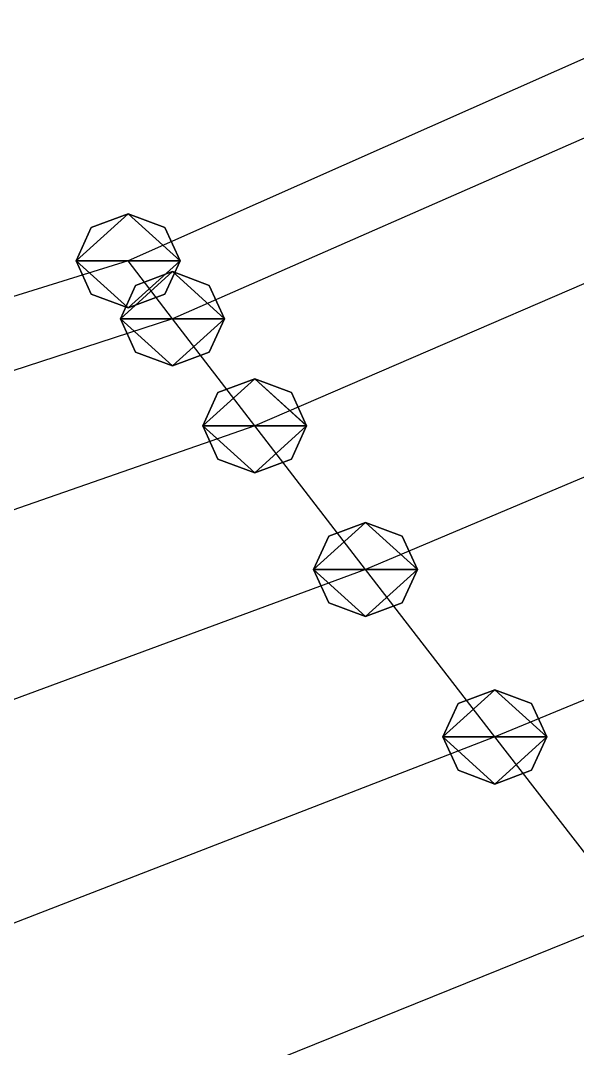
# Model space of a CAD drawing. Header units: metres. Extents: x -75 to 75, y -50 to 48.
# Drawn here: x -24.96 to -14.24, y -5.18 to 14.58 of the extents above; entities that cross this region are included whole.
import ezdxf

# ---------------------------------------------------------------- set-up
doc = ezdxf.new("R2010")
doc.units = ezdxf.units.M

msp = doc.modelspace()

# ---------------------------------------------------------------- linework, layer by layer
for p, q in [((-12.460396, 14.583832, -205.00638), (-22.890299, 9.963467, -207.4864)), ((-11.492863, 13.474159, -205.02396), (-22.036514, 8.849182, -207.64319)), ((-9.709938, 11.422951, -205.06314), (-20.453117, 6.789917, -207.92653)), ((-22.890299, 10.86978, -207.90901), (-23.597406, 10.604326, -207.78523)), ((-22.890299, 10.86978, -207.90901), (-23.597406, 10.604326, -207.78523)), ((-22.890299, 10.86978, -207.90901), (-23.597406, 10.604326, -207.78523)), ((-22.183191, 10.604326, -207.78523), (-22.890299, 10.86978, -207.90901)), ((-22.183191, 10.604326, -207.78523), (-22.890299, 10.86978, -207.90901)), ((-22.183191, 10.604326, -207.78523), (-22.890299, 10.86978, -207.90901)), ((-23.597406, 10.604326, -207.78523), (-23.890299, 9.963467, -207.4864)), ((-23.597406, 10.604326, -207.78523), (-23.890299, 9.963467, -207.4864)), ((-23.597406, 10.604326, -207.78523), (-23.890299, 9.963467, -207.4864)), ((-21.890299, 9.963467, -207.4864), (-22.183191, 10.604326, -207.78523)), ((-21.890299, 9.963467, -207.4864), (-22.183191, 10.604326, -207.78523)), ((-21.890299, 9.963467, -207.4864), (-22.183191, 10.604326, -207.78523)), ((-22.890299, 9.963467, -207.4864), (-34.173996, 6.4571915, -209.80934)), ((-23.890299, 9.963467, -207.4864), (-23.597406, 9.322607, -207.18758)), ((-23.890299, 9.963467, -207.4864), (-23.597406, 9.322607, -207.18758)), ((-23.890299, 9.963467, -207.4864), (-23.597406, 9.322607, -207.18758)), ((-22.036514, 8.849182, -207.64319), (-22.890299, 9.963467, -207.4864)), ((-22.183191, 9.322607, -207.18758), (-21.890299, 9.963467, -207.4864)), ((-22.183191, 9.322607, -207.18758), (-21.890299, 9.963467, -207.4864)), ((-22.183191, 9.322607, -207.18758), (-21.890299, 9.963467, -207.4864)), ((-22.036514, 9.755495, -208.0658), (-22.743622, 9.490042, -207.94202)), ((-22.036514, 9.755495, -208.0658), (-22.743622, 9.490042, -207.94202)), ((-22.036514, 9.755495, -208.0658), (-22.743622, 9.490042, -207.94202)), ((-22.036514, 9.755495, -208.0658), (-22.743622, 9.490042, -207.94202)), ((-21.329407, 9.490042, -207.94202), (-22.036514, 9.755495, -208.0658)), ((-21.329407, 9.490042, -207.94202), (-22.036514, 9.755495, -208.0658)), ((-21.329407, 9.490042, -207.94202), (-22.036514, 9.755495, -208.0658)), ((-21.329407, 9.490042, -207.94202), (-22.036514, 9.755495, -208.0658)), ((-22.743622, 9.490042, -207.94202), (-23.036514, 8.849182, -207.64319)), ((-22.743622, 9.490042, -207.94202), (-23.036514, 8.849182, -207.64319)), ((-22.743622, 9.490042, -207.94202), (-23.036514, 8.849182, -207.64319)), ((-22.743622, 9.490042, -207.94202), (-23.036514, 8.849182, -207.64319)), ((-21.036514, 8.849182, -207.64319), (-21.329407, 9.490042, -207.94202)), ((-21.036514, 8.849182, -207.64319), (-21.329407, 9.490042, -207.94202)), ((-21.036514, 8.849182, -207.64319), (-21.329407, 9.490042, -207.94202)), ((-21.036514, 8.849182, -207.64319), (-21.329407, 9.490042, -207.94202)), ((-23.597406, 9.322607, -207.18758), (-22.890299, 9.057154, -207.0638)), ((-23.597406, 9.322607, -207.18758), (-22.890299, 9.057154, -207.0638)), ((-23.597406, 9.322607, -207.18758), (-22.890299, 9.057154, -207.0638)), ((-22.890299, 9.057154, -207.0638), (-22.183191, 9.322607, -207.18758)), ((-22.890299, 9.057154, -207.0638), (-22.183191, 9.322607, -207.18758)), ((-22.890299, 9.057154, -207.0638), (-22.183191, 9.322607, -207.18758)), ((-22.036514, 8.849182, -207.64319), (-33.30977, 5.169113, -210.13583)), ((-23.036514, 8.849182, -207.64319), (-22.743622, 8.208323, -207.34436)), ((-23.036514, 8.849182, -207.64319), (-22.743622, 8.208323, -207.34436)), ((-23.036514, 8.849182, -207.64319), (-22.743622, 8.208323, -207.34436)), ((-23.036514, 8.849182, -207.64319), (-22.743622, 8.208323, -207.34436)), ((-20.453117, 6.789917, -207.92653), (-22.036514, 8.849182, -207.64319)), ((-21.329407, 8.208323, -207.34436), (-21.036514, 8.849182, -207.64319)), ((-21.329407, 8.208323, -207.34436), (-21.036514, 8.849182, -207.64319)), ((-21.329407, 8.208323, -207.34436), (-21.036514, 8.849182, -207.64319)), ((-21.329407, 8.208323, -207.34436), (-21.036514, 8.849182, -207.64319)), ((-7.324291, 8.670078, -205.12425), (-18.32135, 4.0267982, -208.29834)), ((-22.743622, 8.208323, -207.34436), (-22.036514, 7.9428697, -207.22058)), ((-22.743622, 8.208323, -207.34436), (-22.036514, 7.9428697, -207.22058)), ((-22.743622, 8.208323, -207.34436), (-22.036514, 7.9428697, -207.22058)), ((-22.743622, 8.208323, -207.34436), (-22.036514, 7.9428697, -207.22058)), ((-22.036514, 7.9428697, -207.22058), (-21.329407, 8.208323, -207.34436)), ((-22.036514, 7.9428697, -207.22058), (-21.329407, 8.208323, -207.34436)), ((-22.036514, 7.9428697, -207.22058), (-21.329407, 8.208323, -207.34436)), ((-22.036514, 7.9428697, -207.22058), (-21.329407, 8.208323, -207.34436)), ((-20.453117, 7.6962295, -208.34914), (-21.160225, 7.4307766, -208.22536)), ((-20.453117, 7.6962295, -208.34914), (-21.160225, 7.4307766, -208.22536)), ((-20.453117, 7.6962295, -208.34914), (-21.160225, 7.4307766, -208.22536)), ((-20.453117, 7.6962295, -208.34914), (-21.160225, 7.4307766, -208.22536)), ((-19.74601, 7.4307766, -208.22536), (-20.453117, 7.6962295, -208.34914)), ((-19.74601, 7.4307766, -208.22536), (-20.453117, 7.6962295, -208.34914)), ((-19.74601, 7.4307766, -208.22536), (-20.453117, 7.6962295, -208.34914)), ((-19.74601, 7.4307766, -208.22536), (-20.453117, 7.6962295, -208.34914)), ((-21.160225, 7.4307766, -208.22536), (-21.453117, 6.789917, -207.92653)), ((-21.160225, 7.4307766, -208.22536), (-21.453117, 6.789917, -207.92653)), ((-21.160225, 7.4307766, -208.22536), (-21.453117, 6.789917, -207.92653)), ((-21.160225, 7.4307766, -208.22536), (-21.453117, 6.789917, -207.92653)), ((-19.453117, 6.789917, -207.92653), (-19.74601, 7.4307766, -208.22536)), ((-19.453117, 6.789917, -207.92653), (-19.74601, 7.4307766, -208.22536)), ((-19.453117, 6.789917, -207.92653), (-19.74601, 7.4307766, -208.22536)), ((-19.453117, 6.789917, -207.92653), (-19.74601, 7.4307766, -208.22536)), ((-20.453117, 6.789917, -207.92653), (-31.744585, 2.8607101, -210.70168)), ((-21.453117, 6.789917, -207.92653), (-21.160225, 6.1490574, -207.6277)), ((-21.453117, 6.789917, -207.92653), (-21.160225, 6.1490574, -207.6277)), ((-21.453117, 6.789917, -207.92653), (-21.160225, 6.1490574, -207.6277)), ((-21.453117, 6.789917, -207.92653), (-21.160225, 6.1490574, -207.6277)), ((-18.32135, 4.0267982, -208.29834), (-20.453117, 6.789917, -207.92653)), ((-19.74601, 6.1490574, -207.6277), (-19.453117, 6.789917, -207.92653)), ((-19.74601, 6.1490574, -207.6277), (-19.453117, 6.789917, -207.92653)), ((-19.74601, 6.1490574, -207.6277), (-19.453117, 6.789917, -207.92653)), ((-19.74601, 6.1490574, -207.6277), (-19.453117, 6.789917, -207.92653)), ((-21.160225, 6.1490574, -207.6277), (-20.453117, 5.8836045, -207.50392)), ((-21.160225, 6.1490574, -207.6277), (-20.453117, 5.8836045, -207.50392)), ((-21.160225, 6.1490574, -207.6277), (-20.453117, 5.8836045, -207.50392)), ((-21.160225, 6.1490574, -207.6277), (-20.453117, 5.8836045, -207.50392)), ((-20.453117, 5.8836045, -207.50392), (-19.74601, 6.1490574, -207.6277)), ((-20.453117, 5.8836045, -207.50392), (-19.74601, 6.1490574, -207.6277)), ((-20.453117, 5.8836045, -207.50392), (-19.74601, 6.1490574, -207.6277)), ((-20.453117, 5.8836045, -207.50392), (-19.74601, 6.1490574, -207.6277)), ((-4.551098, 5.4629974, -205.20273), (-15.832083, 0.8082504, -208.72427)), ((-18.32135, 4.9331107, -208.72095), (-19.028458, 4.667658, -208.59717)), ((-18.32135, 4.9331107, -208.72095), (-19.028458, 4.667658, -208.59717)), ((-18.32135, 4.9331107, -208.72095), (-19.028458, 4.667658, -208.59717)), ((-18.32135, 4.9331107, -208.72095), (-19.028458, 4.667658, -208.59717)), ((-17.614243, 4.667658, -208.59717), (-18.32135, 4.9331107, -208.72095)), ((-17.614243, 4.667658, -208.59717), (-18.32135, 4.9331107, -208.72095)), ((-17.614243, 4.667658, -208.59717), (-18.32135, 4.9331107, -208.72095)), ((-17.614243, 4.667658, -208.59717), (-18.32135, 4.9331107, -208.72095)), ((-19.028458, 4.667658, -208.59717), (-19.32135, 4.0267982, -208.29834)), ((-19.028458, 4.667658, -208.59717), (-19.32135, 4.0267982, -208.29834)), ((-19.028458, 4.667658, -208.59717), (-19.32135, 4.0267982, -208.29834)), ((-19.028458, 4.667658, -208.59717), (-19.32135, 4.0267982, -208.29834)), ((-17.32135, 4.0267982, -208.29834), (-17.614243, 4.667658, -208.59717)), ((-17.32135, 4.0267982, -208.29834), (-17.614243, 4.667658, -208.59717)), ((-17.32135, 4.0267982, -208.29834), (-17.614243, 4.667658, -208.59717)), ((-17.32135, 4.0267982, -208.29834), (-17.614243, 4.667658, -208.59717)), ((-18.32135, 4.0267982, -208.29834), (-29.67578, -0.16099167, -211.41875)), ((-19.32135, 4.0267982, -208.29834), (-19.028458, 3.3859384, -207.99951)), ((-19.32135, 4.0267982, -208.29834), (-19.028458, 3.3859384, -207.99951)), ((-19.32135, 4.0267982, -208.29834), (-19.028458, 3.3859384, -207.99951)), ((-19.32135, 4.0267982, -208.29834), (-19.028458, 3.3859384, -207.99951)), ((-15.832083, 0.8082504, -208.72427), (-18.32135, 4.0267982, -208.29834)), ((-17.614243, 3.3859384, -207.99951), (-17.32135, 4.0267982, -208.29834)), ((-17.614243, 3.3859384, -207.99951), (-17.32135, 4.0267982, -208.29834)), ((-17.614243, 3.3859384, -207.99951), (-17.32135, 4.0267982, -208.29834)), ((-17.614243, 3.3859384, -207.99951), (-17.32135, 4.0267982, -208.29834)), ((-19.028458, 3.3859384, -207.99951), (-18.32135, 3.1204855, -207.87573)), ((-19.028458, 3.3859384, -207.99951), (-18.32135, 3.1204855, -207.87573)), ((-19.028458, 3.3859384, -207.99951), (-18.32135, 3.1204855, -207.87573)), ((-19.028458, 3.3859384, -207.99951), (-18.32135, 3.1204855, -207.87573)), ((-18.32135, 3.1204855, -207.87573), (-17.614243, 3.3859384, -207.99951)), ((-18.32135, 3.1204855, -207.87573), (-17.614243, 3.3859384, -207.99951)), ((-18.32135, 3.1204855, -207.87573), (-17.614243, 3.3859384, -207.99951)), ((-18.32135, 3.1204855, -207.87573), (-17.614243, 3.3859384, -207.99951)), ((-15.832083, 1.714563, -209.14688), (-16.53919, 1.4491103, -209.0231)), ((-15.832083, 1.714563, -209.14688), (-16.53919, 1.4491103, -209.0231)), ((-15.832083, 1.714563, -209.14688), (-16.53919, 1.4491103, -209.0231)), ((-15.832083, 1.714563, -209.14688), (-16.53919, 1.4491103, -209.0231)), ((-15.124976, 1.4491103, -209.0231), (-15.832083, 1.714563, -209.14688)), ((-15.124976, 1.4491103, -209.0231), (-15.832083, 1.714563, -209.14688)), ((-15.124976, 1.4491103, -209.0231), (-15.832083, 1.714563, -209.14688)), ((-15.124976, 1.4491103, -209.0231), (-15.832083, 1.714563, -209.14688)), ((-16.53919, 1.4491103, -209.0231), (-16.832083, 0.8082504, -208.72427)), ((-16.53919, 1.4491103, -209.0231), (-16.832083, 0.8082504, -208.72427)), ((-16.53919, 1.4491103, -209.0231), (-16.832083, 0.8082504, -208.72427)), ((-16.53919, 1.4491103, -209.0231), (-16.832083, 0.8082504, -208.72427)), ((-14.832083, 0.8082504, -208.72427), (-15.124976, 1.4491103, -209.0231)), ((-14.832083, 0.8082504, -208.72427), (-15.124976, 1.4491103, -209.0231)), ((-14.832083, 0.8082504, -208.72427), (-15.124976, 1.4491103, -209.0231)), ((-14.832083, 0.8082504, -208.72427), (-15.124976, 1.4491103, -209.0231)), ((-15.832083, 0.8082504, -208.72427), (-27.28772, -3.6247559, -212.22095)), ((-16.832083, 0.8082504, -208.72427), (-16.53919, 0.16739058, -208.42545)), ((-16.832083, 0.8082504, -208.72427), (-16.53919, 0.16739058, -208.42545)), ((-16.832083, 0.8082504, -208.72427), (-16.53919, 0.16739058, -208.42545)), ((-16.832083, 0.8082504, -208.72427), (-16.53919, 0.16739058, -208.42545)), ((-13.167967, -2.6319313, -209.17563), (-15.832083, 0.8082504, -208.72427)), ((-15.124976, 0.16739064, -208.42545), (-14.832083, 0.8082504, -208.72427)), ((-15.124976, 0.16739064, -208.42545), (-14.832083, 0.8082504, -208.72427)), ((-15.124976, 0.16739064, -208.42545), (-14.832083, 0.8082504, -208.72427)), ((-15.124976, 0.16739064, -208.42545), (-14.832083, 0.8082504, -208.72427)), ((-16.53919, 0.16739058, -208.42545), (-15.832083, -0.09806222, -208.30167)), ((-16.53919, 0.16739058, -208.42545), (-15.832083, -0.09806222, -208.30167)), ((-16.53919, 0.16739058, -208.42545), (-15.832083, -0.09806222, -208.30167)), ((-16.53919, 0.16739058, -208.42545), (-15.832083, -0.09806222, -208.30167)), ((-15.832083, -0.09806222, -208.30167), (-15.124976, 0.16739064, -208.42545)), ((-15.832083, -0.09806222, -208.30167), (-15.124976, 0.16739064, -208.42545)), ((-15.832083, -0.09806222, -208.30167), (-15.124976, 0.16739064, -208.42545)), ((-15.832083, -0.09806222, -208.30167), (-15.124976, 0.16739064, -208.42545)), ((-13.167967, -2.6319313, -209.17563), (-24.745731, -7.298603, -213.06104))]:
    msp.add_line(p, q)
for points in [[(-23.890299, 9.963467, -207.4864), (-23.597406, 10.604326, -207.78523), (-22.890299, 10.86978, -207.90901), (-22.8902, 10.86988, -207.9089)], [(-23.890299, 9.963467, -207.4864), (-23.597406, 10.604326, -207.78523), (-22.890299, 10.86978, -207.90901), (-22.8902, 10.86988, -207.9089)], [(-23.890299, 9.963467, -207.4864), (-23.597406, 10.604326, -207.78523), (-22.890299, 10.86978, -207.90901), (-22.8902, 10.86988, -207.9089)], [(-23.890299, 9.963467, -207.4864), (-22.890299, 10.86978, -207.90901), (-21.890299, 9.963467, -207.4864), (-21.8902, 9.963567, -207.4863)], [(-23.890299, 9.963467, -207.4864), (-22.890299, 10.86978, -207.90901), (-21.890299, 9.963467, -207.4864), (-21.8902, 9.963567, -207.4863)], [(-23.890299, 9.963467, -207.4864), (-22.890299, 10.86978, -207.90901), (-21.890299, 9.963467, -207.4864), (-21.8902, 9.963567, -207.4863)], [(-22.890299, 10.86978, -207.90901), (-22.183191, 10.604326, -207.78523), (-21.890299, 9.963467, -207.4864), (-21.8902, 9.963567, -207.4863)], [(-22.890299, 10.86978, -207.90901), (-22.183191, 10.604326, -207.78523), (-21.890299, 9.963467, -207.4864), (-21.8902, 9.963567, -207.4863)], [(-22.890299, 10.86978, -207.90901), (-22.183191, 10.604326, -207.78523), (-21.890299, 9.963467, -207.4864), (-21.8902, 9.963567, -207.4863)], [(-22.890299, 9.057154, -207.0638), (-23.597406, 9.322607, -207.18758), (-23.890299, 9.963467, -207.4864), (-23.8902, 9.963567, -207.4863)], [(-21.890299, 9.963467, -207.4864), (-22.890299, 9.057154, -207.0638), (-23.890299, 9.963467, -207.4864), (-23.8902, 9.963567, -207.4863)], [(-22.890299, 9.057154, -207.0638), (-23.597406, 9.322607, -207.18758), (-23.890299, 9.963467, -207.4864), (-23.8902, 9.963567, -207.4863)], [(-21.890299, 9.963467, -207.4864), (-22.890299, 9.057154, -207.0638), (-23.890299, 9.963467, -207.4864), (-23.8902, 9.963567, -207.4863)], [(-22.890299, 9.057154, -207.0638), (-23.597406, 9.322607, -207.18758), (-23.890299, 9.963467, -207.4864), (-23.8902, 9.963567, -207.4863)], [(-21.890299, 9.963467, -207.4864), (-22.890299, 9.057154, -207.0638), (-23.890299, 9.963467, -207.4864), (-23.8902, 9.963567, -207.4863)], [(-21.890299, 9.963467, -207.4864), (-22.183191, 9.322607, -207.18758), (-22.890299, 9.057154, -207.0638), (-22.8902, 9.057254, -207.06369)], [(-21.890299, 9.963467, -207.4864), (-22.183191, 9.322607, -207.18758), (-22.890299, 9.057154, -207.0638), (-22.8902, 9.057254, -207.06369)], [(-21.890299, 9.963467, -207.4864), (-22.183191, 9.322607, -207.18758), (-22.890299, 9.057154, -207.0638), (-22.8902, 9.057254, -207.06369)], [(-23.036514, 8.849182, -207.64319), (-22.743622, 9.490042, -207.94202), (-22.036514, 9.755495, -208.0658), (-22.036415, 9.755595, -208.06569)], [(-23.036514, 8.849182, -207.64319), (-22.743622, 9.490042, -207.94202), (-22.036514, 9.755495, -208.0658), (-22.036415, 9.755595, -208.06569)], [(-23.036514, 8.849182, -207.64319), (-22.743622, 9.490042, -207.94202), (-22.036514, 9.755495, -208.0658), (-22.036415, 9.755595, -208.06569)], [(-23.036514, 8.849182, -207.64319), (-22.743622, 9.490042, -207.94202), (-22.036514, 9.755495, -208.0658), (-22.036415, 9.755595, -208.06569)], [(-23.036514, 8.849182, -207.64319), (-22.036514, 9.755495, -208.0658), (-21.036514, 8.849182, -207.64319), (-21.036415, 8.849282, -207.64308)], [(-23.036514, 8.849182, -207.64319), (-22.036514, 9.755495, -208.0658), (-21.036514, 8.849182, -207.64319), (-21.036415, 8.849282, -207.64308)], [(-23.036514, 8.849182, -207.64319), (-22.036514, 9.755495, -208.0658), (-21.036514, 8.849182, -207.64319), (-21.036415, 8.849282, -207.64308)], [(-23.036514, 8.849182, -207.64319), (-22.036514, 9.755495, -208.0658), (-21.036514, 8.849182, -207.64319), (-21.036415, 8.849282, -207.64308)], [(-22.036514, 9.755495, -208.0658), (-21.329407, 9.490042, -207.94202), (-21.036514, 8.849182, -207.64319), (-21.036415, 8.849282, -207.64308)], [(-22.036514, 9.755495, -208.0658), (-21.329407, 9.490042, -207.94202), (-21.036514, 8.849182, -207.64319), (-21.036415, 8.849282, -207.64308)], [(-22.036514, 9.755495, -208.0658), (-21.329407, 9.490042, -207.94202), (-21.036514, 8.849182, -207.64319), (-21.036415, 8.849282, -207.64308)], [(-22.036514, 9.755495, -208.0658), (-21.329407, 9.490042, -207.94202), (-21.036514, 8.849182, -207.64319), (-21.036415, 8.849282, -207.64308)], [(-22.036514, 7.9428697, -207.22058), (-22.743622, 8.208323, -207.34436), (-23.036514, 8.849182, -207.64319), (-23.036415, 8.849282, -207.64308)], [(-21.036514, 8.849182, -207.64319), (-22.036514, 7.9428697, -207.22058), (-23.036514, 8.849182, -207.64319), (-23.036415, 8.849282, -207.64308)], [(-22.036514, 7.9428697, -207.22058), (-22.743622, 8.208323, -207.34436), (-23.036514, 8.849182, -207.64319), (-23.036415, 8.849282, -207.64308)], [(-21.036514, 8.849182, -207.64319), (-22.036514, 7.9428697, -207.22058), (-23.036514, 8.849182, -207.64319), (-23.036415, 8.849282, -207.64308)], [(-22.036514, 7.9428697, -207.22058), (-22.743622, 8.208323, -207.34436), (-23.036514, 8.849182, -207.64319), (-23.036415, 8.849282, -207.64308)], [(-21.036514, 8.849182, -207.64319), (-22.036514, 7.9428697, -207.22058), (-23.036514, 8.849182, -207.64319), (-23.036415, 8.849282, -207.64308)], [(-22.036514, 7.9428697, -207.22058), (-22.743622, 8.208323, -207.34436), (-23.036514, 8.849182, -207.64319), (-23.036415, 8.849282, -207.64308)], [(-21.036514, 8.849182, -207.64319), (-22.036514, 7.9428697, -207.22058), (-23.036514, 8.849182, -207.64319), (-23.036415, 8.849282, -207.64308)], [(-21.036514, 8.849182, -207.64319), (-21.329407, 8.208323, -207.34436), (-22.036514, 7.9428697, -207.22058), (-22.036415, 7.94297, -207.22047)], [(-21.036514, 8.849182, -207.64319), (-21.329407, 8.208323, -207.34436), (-22.036514, 7.9428697, -207.22058), (-22.036415, 7.94297, -207.22047)], [(-21.036514, 8.849182, -207.64319), (-21.329407, 8.208323, -207.34436), (-22.036514, 7.9428697, -207.22058), (-22.036415, 7.94297, -207.22047)], [(-21.036514, 8.849182, -207.64319), (-21.329407, 8.208323, -207.34436), (-22.036514, 7.9428697, -207.22058), (-22.036415, 7.94297, -207.22047)], [(-21.453117, 6.789917, -207.92653), (-21.160225, 7.4307766, -208.22536), (-20.453117, 7.6962295, -208.34914), (-20.453018, 7.6963296, -208.34903)], [(-21.453117, 6.789917, -207.92653), (-21.160225, 7.4307766, -208.22536), (-20.453117, 7.6962295, -208.34914), (-20.453018, 7.6963296, -208.34903)], [(-21.453117, 6.789917, -207.92653), (-21.160225, 7.4307766, -208.22536), (-20.453117, 7.6962295, -208.34914), (-20.453018, 7.6963296, -208.34903)], [(-21.453117, 6.789917, -207.92653), (-21.160225, 7.4307766, -208.22536), (-20.453117, 7.6962295, -208.34914), (-20.453018, 7.6963296, -208.34903)], [(-21.453117, 6.789917, -207.92653), (-20.453117, 7.6962295, -208.34914), (-19.453117, 6.789917, -207.92653), (-19.453018, 6.790017, -207.92642)], [(-21.453117, 6.789917, -207.92653), (-20.453117, 7.6962295, -208.34914), (-19.453117, 6.789917, -207.92653), (-19.453018, 6.790017, -207.92642)], [(-21.453117, 6.789917, -207.92653), (-20.453117, 7.6962295, -208.34914), (-19.453117, 6.789917, -207.92653), (-19.453018, 6.790017, -207.92642)], [(-21.453117, 6.789917, -207.92653), (-20.453117, 7.6962295, -208.34914), (-19.453117, 6.789917, -207.92653), (-19.453018, 6.790017, -207.92642)], [(-20.453117, 7.6962295, -208.34914), (-19.74601, 7.4307766, -208.22536), (-19.453117, 6.789917, -207.92653), (-19.453018, 6.790017, -207.92642)], [(-20.453117, 7.6962295, -208.34914), (-19.74601, 7.4307766, -208.22536), (-19.453117, 6.789917, -207.92653), (-19.453018, 6.790017, -207.92642)], [(-20.453117, 7.6962295, -208.34914), (-19.74601, 7.4307766, -208.22536), (-19.453117, 6.789917, -207.92653), (-19.453018, 6.790017, -207.92642)], [(-20.453117, 7.6962295, -208.34914), (-19.74601, 7.4307766, -208.22536), (-19.453117, 6.789917, -207.92653), (-19.453018, 6.790017, -207.92642)], [(-20.453117, 5.8836045, -207.50392), (-21.160225, 6.1490574, -207.6277), (-21.453117, 6.789917, -207.92653), (-21.453018, 6.790017, -207.92642)], [(-19.453117, 6.789917, -207.92653), (-20.453117, 5.8836045, -207.50392), (-21.453117, 6.789917, -207.92653), (-21.453018, 6.790017, -207.92642)], [(-20.453117, 5.8836045, -207.50392), (-21.160225, 6.1490574, -207.6277), (-21.453117, 6.789917, -207.92653), (-21.453018, 6.790017, -207.92642)], [(-19.453117, 6.789917, -207.92653), (-20.453117, 5.8836045, -207.50392), (-21.453117, 6.789917, -207.92653), (-21.453018, 6.790017, -207.92642)], [(-20.453117, 5.8836045, -207.50392), (-21.160225, 6.1490574, -207.6277), (-21.453117, 6.789917, -207.92653), (-21.453018, 6.790017, -207.92642)], [(-19.453117, 6.789917, -207.92653), (-20.453117, 5.8836045, -207.50392), (-21.453117, 6.789917, -207.92653), (-21.453018, 6.790017, -207.92642)], [(-20.453117, 5.8836045, -207.50392), (-21.160225, 6.1490574, -207.6277), (-21.453117, 6.789917, -207.92653), (-21.453018, 6.790017, -207.92642)], [(-19.453117, 6.789917, -207.92653), (-20.453117, 5.8836045, -207.50392), (-21.453117, 6.789917, -207.92653), (-21.453018, 6.790017, -207.92642)], [(-19.453117, 6.789917, -207.92653), (-19.74601, 6.1490574, -207.6277), (-20.453117, 5.8836045, -207.50392), (-20.453018, 5.8837047, -207.50381)], [(-19.453117, 6.789917, -207.92653), (-19.74601, 6.1490574, -207.6277), (-20.453117, 5.8836045, -207.50392), (-20.453018, 5.8837047, -207.50381)], [(-19.453117, 6.789917, -207.92653), (-19.74601, 6.1490574, -207.6277), (-20.453117, 5.8836045, -207.50392), (-20.453018, 5.8837047, -207.50381)], [(-19.453117, 6.789917, -207.92653), (-19.74601, 6.1490574, -207.6277), (-20.453117, 5.8836045, -207.50392), (-20.453018, 5.8837047, -207.50381)], [(-19.32135, 4.0267982, -208.29834), (-19.028458, 4.667658, -208.59717), (-18.32135, 4.9331107, -208.72095), (-18.32125, 4.933211, -208.72084)], [(-19.32135, 4.0267982, -208.29834), (-19.028458, 4.667658, -208.59717), (-18.32135, 4.9331107, -208.72095), (-18.32125, 4.933211, -208.72084)], [(-19.32135, 4.0267982, -208.29834), (-19.028458, 4.667658, -208.59717), (-18.32135, 4.9331107, -208.72095), (-18.32125, 4.933211, -208.72084)], [(-19.32135, 4.0267982, -208.29834), (-19.028458, 4.667658, -208.59717), (-18.32135, 4.9331107, -208.72095), (-18.32125, 4.933211, -208.72084)], [(-19.32135, 4.0267982, -208.29834), (-18.32135, 4.9331107, -208.72095), (-17.32135, 4.0267982, -208.29834), (-17.32125, 4.0268984, -208.29823)], [(-19.32135, 4.0267982, -208.29834), (-18.32135, 4.9331107, -208.72095), (-17.32135, 4.0267982, -208.29834), (-17.32125, 4.0268984, -208.29823)], [(-19.32135, 4.0267982, -208.29834), (-18.32135, 4.9331107, -208.72095), (-17.32135, 4.0267982, -208.29834), (-17.32125, 4.0268984, -208.29823)], [(-19.32135, 4.0267982, -208.29834), (-18.32135, 4.9331107, -208.72095), (-17.32135, 4.0267982, -208.29834), (-17.32125, 4.0268984, -208.29823)], [(-18.32135, 4.9331107, -208.72095), (-17.614243, 4.667658, -208.59717), (-17.32135, 4.0267982, -208.29834), (-17.32125, 4.0268984, -208.29823)], [(-18.32135, 4.9331107, -208.72095), (-17.614243, 4.667658, -208.59717), (-17.32135, 4.0267982, -208.29834), (-17.32125, 4.0268984, -208.29823)], [(-18.32135, 4.9331107, -208.72095), (-17.614243, 4.667658, -208.59717), (-17.32135, 4.0267982, -208.29834), (-17.32125, 4.0268984, -208.29823)], [(-18.32135, 4.9331107, -208.72095), (-17.614243, 4.667658, -208.59717), (-17.32135, 4.0267982, -208.29834), (-17.32125, 4.0268984, -208.29823)], [(-18.32135, 3.1204855, -207.87573), (-19.028458, 3.3859384, -207.99951), (-19.32135, 4.0267982, -208.29834), (-19.32125, 4.0268984, -208.29823)], [(-17.32135, 4.0267982, -208.29834), (-18.32135, 3.1204855, -207.87573), (-19.32135, 4.0267982, -208.29834), (-19.32125, 4.0268984, -208.29823)], [(-18.32135, 3.1204855, -207.87573), (-19.028458, 3.3859384, -207.99951), (-19.32135, 4.0267982, -208.29834), (-19.32125, 4.0268984, -208.29823)], [(-17.32135, 4.0267982, -208.29834), (-18.32135, 3.1204855, -207.87573), (-19.32135, 4.0267982, -208.29834), (-19.32125, 4.0268984, -208.29823)], [(-18.32135, 3.1204855, -207.87573), (-19.028458, 3.3859384, -207.99951), (-19.32135, 4.0267982, -208.29834), (-19.32125, 4.0268984, -208.29823)], [(-17.32135, 4.0267982, -208.29834), (-18.32135, 3.1204855, -207.87573), (-19.32135, 4.0267982, -208.29834), (-19.32125, 4.0268984, -208.29823)], [(-18.32135, 3.1204855, -207.87573), (-19.028458, 3.3859384, -207.99951), (-19.32135, 4.0267982, -208.29834), (-19.32125, 4.0268984, -208.29823)], [(-17.32135, 4.0267982, -208.29834), (-18.32135, 3.1204855, -207.87573), (-19.32135, 4.0267982, -208.29834), (-19.32125, 4.0268984, -208.29823)], [(-17.32135, 4.0267982, -208.29834), (-17.614243, 3.3859384, -207.99951), (-18.32135, 3.1204855, -207.87573), (-18.32125, 3.1205854, -207.87563)], [(-17.32135, 4.0267982, -208.29834), (-17.614243, 3.3859384, -207.99951), (-18.32135, 3.1204855, -207.87573), (-18.32125, 3.1205854, -207.87563)], [(-17.32135, 4.0267982, -208.29834), (-17.614243, 3.3859384, -207.99951), (-18.32135, 3.1204855, -207.87573), (-18.32125, 3.1205854, -207.87563)], [(-17.32135, 4.0267982, -208.29834), (-17.614243, 3.3859384, -207.99951), (-18.32135, 3.1204855, -207.87573), (-18.32125, 3.1205854, -207.87563)], [(-16.832083, 0.8082504, -208.72427), (-16.53919, 1.4491103, -209.0231), (-15.832083, 1.714563, -209.14688), (-15.831983, 1.714663, -209.14677)], [(-16.832083, 0.8082504, -208.72427), (-16.53919, 1.4491103, -209.0231), (-15.832083, 1.714563, -209.14688), (-15.831983, 1.714663, -209.14677)], [(-16.832083, 0.8082504, -208.72427), (-16.53919, 1.4491103, -209.0231), (-15.832083, 1.714563, -209.14688), (-15.831983, 1.714663, -209.14677)], [(-16.832083, 0.8082504, -208.72427), (-16.53919, 1.4491103, -209.0231), (-15.832083, 1.714563, -209.14688), (-15.831983, 1.714663, -209.14677)], [(-16.832083, 0.8082504, -208.72427), (-15.832083, 1.714563, -209.14688), (-14.832083, 0.8082504, -208.72427), (-14.831983, 0.80835044, -208.72417)], [(-16.832083, 0.8082504, -208.72427), (-15.832083, 1.714563, -209.14688), (-14.832083, 0.8082504, -208.72427), (-14.831983, 0.80835044, -208.72417)], [(-16.832083, 0.8082504, -208.72427), (-15.832083, 1.714563, -209.14688), (-14.832083, 0.8082504, -208.72427), (-14.831983, 0.80835044, -208.72417)], [(-16.832083, 0.8082504, -208.72427), (-15.832083, 1.714563, -209.14688), (-14.832083, 0.8082504, -208.72427), (-14.831983, 0.80835044, -208.72417)], [(-15.832083, 1.714563, -209.14688), (-15.124976, 1.4491103, -209.0231), (-14.832083, 0.8082504, -208.72427), (-14.831983, 0.80835044, -208.72417)], [(-15.832083, 1.714563, -209.14688), (-15.124976, 1.4491103, -209.0231), (-14.832083, 0.8082504, -208.72427), (-14.831983, 0.80835044, -208.72417)], [(-15.832083, 1.714563, -209.14688), (-15.124976, 1.4491103, -209.0231), (-14.832083, 0.8082504, -208.72427), (-14.831983, 0.80835044, -208.72417)], [(-15.832083, 1.714563, -209.14688), (-15.124976, 1.4491103, -209.0231), (-14.832083, 0.8082504, -208.72427), (-14.831983, 0.80835044, -208.72417)], [(-15.832083, -0.09806222, -208.30167), (-16.53919, 0.16739058, -208.42545), (-16.832083, 0.8082504, -208.72427), (-16.831984, 0.80835044, -208.72417)], [(-14.832083, 0.8082504, -208.72427), (-15.832083, -0.09806222, -208.30167), (-16.832083, 0.8082504, -208.72427), (-16.831984, 0.80835044, -208.72417)], [(-15.832083, -0.09806222, -208.30167), (-16.53919, 0.16739058, -208.42545), (-16.832083, 0.8082504, -208.72427), (-16.831984, 0.80835044, -208.72417)], [(-14.832083, 0.8082504, -208.72427), (-15.832083, -0.09806222, -208.30167), (-16.832083, 0.8082504, -208.72427), (-16.831984, 0.80835044, -208.72417)], [(-15.832083, -0.09806222, -208.30167), (-16.53919, 0.16739058, -208.42545), (-16.832083, 0.8082504, -208.72427), (-16.831984, 0.80835044, -208.72417)], [(-14.832083, 0.8082504, -208.72427), (-15.832083, -0.09806222, -208.30167), (-16.832083, 0.8082504, -208.72427), (-16.831984, 0.80835044, -208.72417)], [(-15.832083, -0.09806222, -208.30167), (-16.53919, 0.16739058, -208.42545), (-16.832083, 0.8082504, -208.72427), (-16.831984, 0.80835044, -208.72417)], [(-14.832083, 0.8082504, -208.72427), (-15.832083, -0.09806222, -208.30167), (-16.832083, 0.8082504, -208.72427), (-16.831984, 0.80835044, -208.72417)], [(-14.832083, 0.8082504, -208.72427), (-15.124976, 0.16739064, -208.42545), (-15.832083, -0.09806222, -208.30167), (-15.831983, -0.097962216, -208.30156)], [(-14.832083, 0.8082504, -208.72427), (-15.124976, 0.16739064, -208.42545), (-15.832083, -0.09806222, -208.30167), (-15.831983, -0.097962216, -208.30156)], [(-14.832083, 0.8082504, -208.72427), (-15.124976, 0.16739064, -208.42545), (-15.832083, -0.09806222, -208.30167), (-15.831983, -0.097962216, -208.30156)], [(-14.832083, 0.8082504, -208.72427), (-15.124976, 0.16739064, -208.42545), (-15.832083, -0.09806222, -208.30167), (-15.831983, -0.097962216, -208.30156)]]:
    msp.add_3dface(points)

doc.saveas('drawing.dxf')
